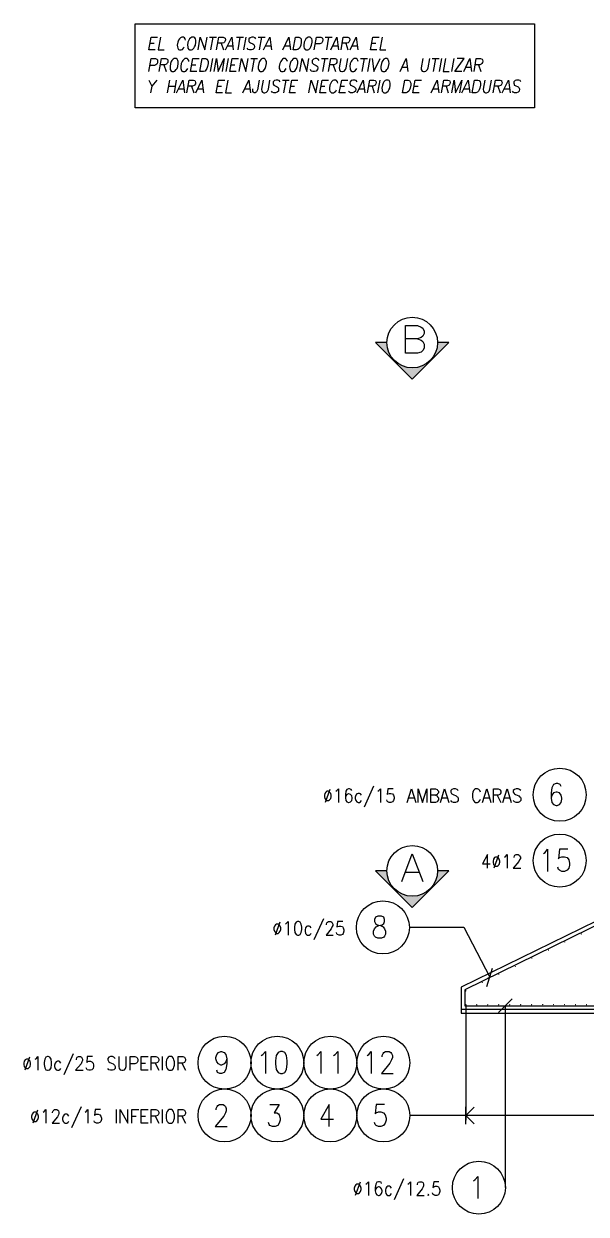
# Model space of a CAD drawing. Extents: x 157 to 1652, y -82 to 500.
# Drawn here: x 157.4 to 233.8, y 81.9 to 243.6 of the extents above; entities that cross this region are included whole.
import ezdxf

# ---------------------------------------------------------------- set-up
doc = ezdxf.new("R2010")
doc.units = 0
doc.header["$MEASUREMENT"] = 0
for name, color, linetype in [('PDF_00-COTAS-PARCIALES', 4, 'Continuous'), ('PDF_auxiliar', 1, 'Continuous'), ('PDF_BARRAS', 4, 'Continuous'), ('PDF_BARRAS-EN-VISTA-25', 4, 'Continuous'), ('PDF_CONTORNO-ENCOFRADO-25', 2, 'Continuous'), ('PDF_LINEAS-POS-ARMADURA', 4, 'Continuous')]:
    doc.layers.add(name, color=color, linetype=linetype)

msp = doc.modelspace()

# ---------------------------------------------------------------- hatches: boundary and pattern name
at = {"layer": 'PDF_00-COTAS-PARCIALES', "transparency": 33554559}
for points in [[(215.155, 200.322), (213.6, 200.322), (213.536, 199.687), (213.378, 199.084), (213.092, 198.512), (212.711, 198.004), (212.235, 197.56), (211.695, 197.242), (211.124, 197.02), (210.489, 196.893), (209.854, 196.893), (209.219, 197.02), (208.647, 197.242), (208.108, 197.56), (207.632, 198.004), (207.251, 198.512), (206.965, 199.084), (206.806, 199.687), (206.743, 200.322), (205.187, 200.322), (207.505, 198.004), (207.917, 197.56), (208.267, 197.242), (210.171, 195.338), (211.759, 196.893), (211.854, 197.02), (212.076, 197.242), (212.425, 197.56), (212.838, 198.004)], [(215.155, 128.544), (213.6, 128.544), (213.536, 127.941), (213.378, 127.306), (213.092, 126.734), (212.711, 126.258), (212.235, 125.814), (211.695, 125.496), (211.124, 125.242), (210.489, 125.147), (209.854, 125.147), (209.219, 125.242), (208.647, 125.496), (208.108, 125.814), (207.632, 126.258), (207.251, 126.734), (206.965, 127.306), (206.806, 127.941), (206.743, 128.544), (205.187, 128.544), (205.822, 127.941), (206.425, 127.306), (206.997, 126.734), (207.505, 126.258), (207.917, 125.814), (208.267, 125.496), (208.489, 125.242), (208.616, 125.147), (210.171, 123.56), (211.854, 125.242), (212.076, 125.496), (212.425, 125.814), (212.838, 126.258), (213.346, 126.734), (213.917, 127.306), (214.521, 127.941)]]:
    msp.add_hatch(color=256, dxfattribs=at).paths.add_polyline_path(points)
at = {"layer": 'PDF_BARRAS', "transparency": 33554559}
for points in [[(233.251, 119.941), (233.219, 120.004), (233.187, 120.036), (233.124, 120.004), (233.092, 119.972), (233.092, 119.909), (233.155, 119.877), (233.219, 119.877)], [(230.997, 118.83), (230.997, 118.893), (230.933, 118.925), (230.87, 118.925), (230.838, 118.861), (230.87, 118.798), (230.902, 118.766), (230.965, 118.798)], [(226.425, 116.576), (226.489, 116.576), (226.521, 116.639), (226.425, 116.639)], [(228.775, 117.75), (228.743, 117.814), (228.679, 117.845), (228.616, 117.814), (228.616, 117.718), (228.679, 117.687), (228.743, 117.687)], [(224.267, 115.56), (224.267, 115.591), (224.203, 115.623), (224.14, 115.623), (224.108, 115.56), (224.14, 115.496), (224.171, 115.464), (224.235, 115.496)], [(219.79, 113.337), (219.759, 113.401), (219.727, 113.433), (219.663, 113.433), (219.632, 113.369), (219.632, 113.306), (219.695, 113.274), (219.759, 113.306)], [(222.013, 114.449), (222.013, 114.512), (221.949, 114.544), (221.886, 114.512), (221.854, 114.48), (221.886, 114.417), (221.949, 114.385), (221.981, 114.385)], [(217.536, 112.258), (217.505, 112.322), (217.473, 112.322), (217.473, 112.258)], [(217.536, 110.353), (217.505, 110.417), (217.473, 110.417), (217.473, 110.353)], [(219.028, 110.353), (218.997, 110.417), (218.965, 110.417), (218.965, 110.353)], [(220.521, 110.353), (220.489, 110.417), (220.394, 110.417), (220.362, 110.353), (220.362, 110.29), (220.425, 110.258), (220.489, 110.29)], [(222.013, 110.353), (221.981, 110.417), (221.886, 110.417), (221.854, 110.353), (221.854, 110.29), (221.917, 110.258), (221.981, 110.29)], [(223.505, 110.353), (223.473, 110.417), (223.378, 110.417), (223.346, 110.353), (223.346, 110.29), (223.409, 110.258), (223.473, 110.29)], [(224.997, 110.353), (224.965, 110.417), (224.87, 110.417), (224.838, 110.353), (224.838, 110.29), (224.901, 110.258), (224.965, 110.29)], [(226.489, 110.353), (226.457, 110.417), (226.362, 110.417), (226.33, 110.353), (226.33, 110.29), (226.394, 110.258), (226.457, 110.29)], [(227.854, 110.417), (227.822, 110.353), (227.822, 110.29), (227.886, 110.258), (227.949, 110.29), (227.981, 110.353), (227.886, 110.353)], [(229.473, 110.353), (229.441, 110.417), (229.346, 110.417), (229.314, 110.353), (229.314, 110.29), (229.378, 110.258), (229.441, 110.29)], [(230.965, 110.353), (230.933, 110.417), (230.838, 110.417), (230.806, 110.353), (230.806, 110.29), (230.87, 110.258), (230.933, 110.29)], [(232.457, 110.353), (232.425, 110.417), (232.33, 110.417), (232.298, 110.353), (232.298, 110.29), (232.362, 110.258), (232.425, 110.29)], [(233.949, 110.353), (233.917, 110.417), (233.822, 110.417), (233.79, 110.353), (233.79, 110.29), (233.854, 110.258), (233.917, 110.29)]]:
    msp.add_hatch(color=256, dxfattribs=at).paths.add_polyline_path(points)

# ---------------------------------------------------------------- linework, layer by layer
at = {"layer": 'PDF_00-COTAS-PARCIALES', "color": 6, "lineweight": 25}
for points in [[(210.901, 200.83), (211.409, 200.639), (211.6, 200.449), (211.79, 200.1), (211.79, 199.56), (211.6, 199.211), (211.409, 199.02), (210.901, 198.862), (209.282, 198.862), (209.282, 202.608), (210.901, 202.608), (211.409, 202.417), (211.6, 202.258), (211.79, 201.877), (211.79, 201.528), (211.6, 201.179), (211.409, 200.989), (210.901, 200.83), (209.282, 200.83)], [(208.743, 127.084), (210.171, 130.861), (211.6, 127.084)], [(209.282, 128.353), (211.06, 128.353)]]:
    msp.add_lwpolyline(points, dxfattribs=at)
at = {"layer": 'PDF_00-COTAS-PARCIALES', "lineweight": 25}
for points in [[(206.743, 200.322), (205.187, 200.322), (210.171, 195.338), (215.155, 200.322), (213.6, 200.322)], [(206.743, 128.544), (205.187, 128.544), (210.171, 123.56), (215.155, 128.544), (213.6, 128.544)]]:
    msp.add_lwpolyline(points, dxfattribs=at)
for centre in [(210.187, 200.306), (210.187, 128.528)]:
    msp.add_circle(centre, 3.444, dxfattribs=at)
at = {"layer": 'PDF_auxiliar', "lineweight": 25}
msp.add_lwpolyline([(216.806, 109.718), (216.806, 109.21), (271.791, 109.21), (271.791, 109.718), (294.584, 109.718), (294.584, 109.21), (349.569, 109.21), (349.569, 109.718)], dxfattribs=at)
at = {"layer": 'PDF_BARRAS', "lineweight": 0}
for points, const_width in [([(226.378, 116.687), (226.394, 116.655), (226.394, 116.591)], 0.0635), ([(226.473, 116.639), (226.457, 116.687), (226.425, 116.718)], 0.0673)]:
    msp.add_lwpolyline(points, dxfattribs=dict(at, const_width=const_width))
for points in [[(217.473, 112.29, 0.0635, 0.0635, 0), (217.425, 112.29, 0.0568, 0.0568, 0), (217.394, 112.226, 0, 0, 0)], [(217.473, 110.385, 0.0635, 0.0635, 0), (217.425, 110.385, 0.0568, 0.0568, 0), (217.394, 110.322, 0, 0, 0)], [(218.965, 110.385, 0.0635, 0.0635, 0), (218.917, 110.385, 0.0568, 0.0568, 0), (218.886, 110.322, 0, 0, 0)]]:
    msp.add_lwpolyline(points, format="xyseb", dxfattribs=at)
for points in [[(217.425, 112.179), (217.473, 112.226), (217.521, 112.226)], [(217.425, 110.274), (217.473, 110.322), (217.521, 110.322)], [(218.917, 110.274), (218.965, 110.322), (219.013, 110.322)], [(227.965, 110.385), (227.917, 110.385), (227.87, 110.385)]]:
    msp.add_lwpolyline(points, dxfattribs=at)
at = {"layer": 'PDF_BARRAS-EN-VISTA-25', "lineweight": 25}
for points in [[(198.584, 139.338), (198.425, 139.242), (198.298, 139.052), (198.235, 138.798), (198.235, 138.607), (198.298, 138.353), (198.425, 138.163), (198.584, 138.099), (198.806, 138.099), (198.933, 138.163), (199.092, 138.353), (199.155, 138.607), (199.155, 138.798), (199.092, 139.052), (198.933, 139.242), (198.806, 139.338)], [(221.505, 130.385), (221.346, 130.322), (221.219, 130.131), (221.155, 129.845), (221.155, 129.687), (221.219, 129.401), (221.346, 129.242), (221.505, 129.147), (221.727, 129.147), (221.854, 129.242), (222.013, 129.401), (222.076, 129.687), (222.076, 129.845), (222.013, 130.131), (221.854, 130.322), (221.727, 130.385)], [(194.584, 121.655), (194.393, 121.56), (194.235, 121.306), (194.171, 120.861), (194.171, 120.576), (194.235, 120.131), (194.393, 119.877), (194.584, 119.782), (194.743, 119.782), (194.965, 119.877), (195.092, 120.131), (195.155, 120.576), (195.155, 120.861), (195.092, 121.306), (194.965, 121.56), (194.743, 121.655)], [(191.727, 121.306), (191.6, 121.211), (191.441, 121.02), (191.378, 120.766), (191.378, 120.576), (191.441, 120.322), (191.6, 120.131), (191.727, 120.036), (191.949, 120.036), (192.108, 120.131), (192.235, 120.322), (192.298, 120.576), (192.298, 120.766), (192.235, 121.02), (192.108, 121.211), (191.949, 121.306)], [(157.727, 102.925), (157.568, 102.829), (157.441, 102.671), (157.377, 102.385), (157.377, 102.226), (157.441, 101.941), (157.568, 101.782), (157.727, 101.687), (157.949, 101.687), (158.076, 101.782), (158.235, 101.941), (158.298, 102.226), (158.298, 102.385), (158.235, 102.671), (158.076, 102.829), (157.949, 102.925)], [(160.584, 103.306), (160.362, 103.21), (160.235, 102.925), (160.139, 102.48), (160.139, 102.226), (160.235, 101.782), (160.362, 101.496), (160.584, 101.433), (160.711, 101.433), (160.933, 101.496), (161.092, 101.782), (161.155, 102.226), (161.155, 102.48), (161.092, 102.925), (160.933, 103.21), (160.711, 103.306)], [(177.155, 103.306), (176.997, 103.21), (176.87, 103.02), (176.774, 102.829), (176.711, 102.576), (176.711, 102.131), (176.774, 101.877), (176.87, 101.687), (176.997, 101.496), (177.155, 101.433), (177.441, 101.433), (177.568, 101.496), (177.727, 101.687), (177.79, 101.877), (177.854, 102.131), (177.854, 102.576), (177.79, 102.829), (177.727, 103.02), (177.568, 103.21), (177.441, 103.306)], [(158.806, 95.75), (158.647, 95.655), (158.52, 95.464), (158.425, 95.21), (158.425, 95.02), (158.52, 94.766), (158.647, 94.576), (158.806, 94.48), (158.997, 94.48), (159.155, 94.576), (159.282, 94.766), (159.377, 95.02), (159.377, 95.21), (159.282, 95.464), (159.155, 95.655), (158.997, 95.75)], [(177.155, 96.099), (176.997, 96.004), (176.87, 95.814), (176.774, 95.655), (176.711, 95.369), (176.711, 94.925), (176.774, 94.671), (176.87, 94.48), (176.997, 94.322), (177.155, 94.226), (177.441, 94.226), (177.568, 94.322), (177.727, 94.48), (177.79, 94.671), (177.854, 94.925), (177.854, 95.369), (177.79, 95.655), (177.727, 95.814), (177.568, 96.004), (177.441, 96.099)], [(202.647, 85.941), (202.52, 85.845), (202.362, 85.687), (202.298, 85.401), (202.298, 85.242), (202.362, 84.956), (202.52, 84.798), (202.647, 84.702), (202.87, 84.702), (202.997, 84.798), (203.155, 84.956), (203.219, 85.242), (203.219, 85.401), (203.155, 85.687), (202.997, 85.845), (202.87, 85.941)], [(212.362, 84.607), (212.298, 84.512), (212.362, 84.417), (212.425, 84.512)]]:
    msp.add_lwpolyline(points, close=True, dxfattribs=at)
for points in [[(198.997, 139.592), (198.362, 137.814)], [(199.79, 139.338), (199.949, 139.433), (200.14, 139.687), (200.14, 137.814)], [(201.949, 139.433), (201.854, 139.592), (201.663, 139.687), (201.505, 139.687), (201.282, 139.592), (201.155, 139.338), (201.092, 138.893), (201.092, 138.449), (201.155, 138.099), (201.282, 137.909), (201.505, 137.814), (201.568, 137.814), (201.79, 137.909), (201.949, 138.099), (202.013, 138.353), (202.013, 138.449), (201.949, 138.703), (201.79, 138.893), (201.568, 138.988), (201.505, 138.988), (201.282, 138.893), (201.155, 138.703), (201.092, 138.449)], [(204.933, 140.036), (203.663, 137.179)], [(205.505, 139.338), (205.632, 139.433), (205.854, 139.687), (205.854, 137.814)], [(207.568, 139.687), (206.87, 139.687), (206.774, 138.893), (206.87, 138.988), (207.06, 139.052), (207.282, 139.052), (207.505, 138.988), (207.632, 138.798), (207.727, 138.544), (207.727, 138.353), (207.632, 138.099), (207.505, 137.909), (207.282, 137.814), (207.06, 137.814), (206.87, 137.909), (206.774, 138.004), (206.711, 138.163)], [(209.505, 137.814), (210.076, 139.687), (210.647, 137.814)], [(210.997, 137.814), (210.997, 139.687), (211.568, 137.814), (212.14, 139.687), (212.14, 137.814)], [(213.346, 138.798), (213.568, 138.703), (213.632, 138.607), (213.727, 138.449), (213.727, 138.163), (213.632, 138.004), (213.568, 137.909), (213.346, 137.814), (212.711, 137.814), (212.711, 139.687), (213.346, 139.687), (213.568, 139.592), (213.632, 139.496), (213.727, 139.338), (213.727, 139.147), (213.632, 138.988), (213.568, 138.893), (213.346, 138.798), (212.711, 138.798)], [(214.013, 137.814), (214.584, 139.687), (215.155, 137.814)], [(216.425, 139.433), (216.298, 139.592), (216.076, 139.687), (215.79, 139.687), (215.568, 139.592), (215.441, 139.433), (215.441, 139.242), (215.505, 139.052), (215.568, 138.988), (215.727, 138.893), (216.14, 138.703), (216.298, 138.607), (216.362, 138.544), (216.425, 138.353), (216.425, 138.099), (216.298, 137.909), (216.076, 137.814), (215.79, 137.814), (215.568, 137.909), (215.441, 138.099)], [(219.441, 139.242), (219.346, 139.433), (219.219, 139.592), (219.06, 139.687), (218.774, 139.687), (218.648, 139.592), (218.489, 139.433), (218.425, 139.242), (218.362, 138.988), (218.362, 138.544), (218.425, 138.258), (218.489, 138.099), (218.648, 137.909), (218.774, 137.814), (219.06, 137.814), (219.219, 137.909), (219.346, 138.099), (219.441, 138.258)], [(219.727, 137.814), (220.298, 139.687), (220.87, 137.814)], [(221.219, 137.814), (221.219, 139.687), (221.854, 139.687), (222.076, 139.592), (222.14, 139.496), (222.203, 139.338), (222.203, 139.147), (222.14, 138.988), (222.076, 138.893), (221.854, 138.798), (221.219, 138.798)], [(222.489, 137.814), (223.06, 139.687), (223.632, 137.814)], [(224.933, 139.433), (224.775, 139.592), (224.584, 139.687), (224.298, 139.687), (224.076, 139.592), (223.917, 139.433), (223.917, 139.242), (224.013, 139.052), (224.076, 138.988), (224.203, 138.893), (224.648, 138.703), (224.775, 138.607), (224.87, 138.544), (224.933, 138.353), (224.933, 138.099), (224.775, 137.909), (224.584, 137.814), (224.298, 137.814), (224.076, 137.909), (223.917, 138.099)], [(203.282, 138.798), (203.155, 138.988), (202.997, 139.052), (202.806, 139.052), (202.647, 138.988), (202.52, 138.798), (202.425, 138.544), (202.425, 138.353), (202.52, 138.099), (202.647, 137.909), (202.806, 137.814), (202.997, 137.814), (203.155, 137.909), (203.282, 138.099)], [(209.727, 138.449), (210.425, 138.449)], [(214.203, 138.449), (214.933, 138.449)], [(219.917, 138.449), (220.648, 138.449)], [(221.727, 138.798), (222.203, 137.814)], [(222.711, 138.449), (223.441, 138.449)], [(220.425, 128.893), (220.425, 130.766), (219.727, 129.496), (220.774, 129.496)], [(221.917, 130.671), (221.282, 128.893)], [(222.711, 130.385), (222.87, 130.48), (223.06, 130.766), (223.06, 128.893)], [(224.013, 130.322), (224.013, 130.385), (224.076, 130.576), (224.14, 130.671), (224.298, 130.766), (224.584, 130.766), (224.711, 130.671), (224.775, 130.576), (224.87, 130.385), (224.87, 130.226), (224.775, 130.036), (224.648, 129.782), (223.917, 128.893), (224.933, 128.893)], [(192.171, 121.56), (191.536, 119.782)], [(192.965, 121.306), (193.092, 121.401), (193.314, 121.655), (193.314, 119.782)], [(198.108, 122.004), (196.806, 119.147)], [(198.52, 121.211), (198.52, 121.306), (198.584, 121.464), (198.679, 121.56), (198.806, 121.655), (199.092, 121.655), (199.251, 121.56), (199.314, 121.464), (199.378, 121.306), (199.378, 121.115), (199.314, 120.957), (199.155, 120.671), (198.457, 119.782), (199.441, 119.782)], [(200.743, 121.655), (200.013, 121.655), (199.949, 120.861), (200.013, 120.957), (200.235, 121.02), (200.457, 121.02), (200.679, 120.957), (200.806, 120.766), (200.87, 120.512), (200.87, 120.322), (200.806, 120.036), (200.679, 119.877), (200.457, 119.782), (200.235, 119.782), (200.013, 119.877), (199.949, 119.972), (199.886, 120.131)], [(196.457, 120.766), (196.298, 120.957), (196.171, 121.02), (195.949, 121.02), (195.822, 120.957), (195.663, 120.766), (195.6, 120.512), (195.6, 120.322), (195.663, 120.036), (195.822, 119.877), (195.949, 119.782), (196.171, 119.782), (196.298, 119.877), (196.457, 120.036)], [(164.076, 103.655), (162.806, 100.798)], [(158.139, 103.21), (157.504, 101.433)], [(158.933, 102.925), (159.092, 103.02), (159.282, 103.306), (159.282, 101.433)], [(162.425, 102.385), (162.298, 102.576), (162.139, 102.671), (161.949, 102.671), (161.79, 102.576), (161.663, 102.385), (161.568, 102.131), (161.568, 101.941), (161.663, 101.687), (161.79, 101.496), (161.949, 101.433), (162.139, 101.433), (162.298, 101.496), (162.425, 101.687)], [(164.52, 102.829), (164.52, 102.925), (164.584, 103.115), (164.647, 103.21), (164.806, 103.306), (165.092, 103.306), (165.219, 103.21), (165.282, 103.115), (165.377, 102.925), (165.377, 102.766), (165.282, 102.576), (165.155, 102.322), (164.425, 101.433), (165.441, 101.433)], [(166.711, 103.306), (166.012, 103.306), (165.949, 102.48), (166.012, 102.576), (166.235, 102.671), (166.425, 102.671), (166.647, 102.576), (166.806, 102.385), (166.87, 102.131), (166.87, 101.941), (166.806, 101.687), (166.647, 101.496), (166.425, 101.433), (166.235, 101.433), (166.012, 101.496), (165.949, 101.591), (165.854, 101.782)], [(169.79, 103.02), (169.631, 103.21), (169.441, 103.306), (169.155, 103.306), (168.933, 103.21), (168.806, 103.02), (168.806, 102.829), (168.87, 102.671), (168.933, 102.576), (169.092, 102.48), (169.504, 102.322), (169.631, 102.226), (169.727, 102.131), (169.79, 101.941), (169.79, 101.687), (169.631, 101.496), (169.441, 101.433), (169.155, 101.433), (168.933, 101.496), (168.806, 101.687)], [(170.298, 103.306), (170.298, 101.941), (170.362, 101.687), (170.489, 101.496), (170.711, 101.433), (170.87, 101.433), (171.06, 101.496), (171.219, 101.687), (171.282, 101.941), (171.282, 103.306)], [(171.854, 101.433), (171.854, 103.306), (172.489, 103.306), (172.711, 103.21), (172.774, 103.115), (172.87, 102.925), (172.87, 102.671), (172.774, 102.48), (172.711, 102.385), (172.489, 102.322), (171.854, 102.322)], [(174.298, 101.433), (173.346, 101.433), (173.346, 103.306), (174.298, 103.306)], [(173.346, 102.385), (173.917, 102.385)], [(174.711, 101.433), (174.711, 103.306), (175.346, 103.306), (175.568, 103.21), (175.631, 103.115), (175.727, 102.925), (175.727, 102.766), (175.631, 102.576), (175.568, 102.48), (175.346, 102.385), (174.711, 102.385)], [(175.219, 102.385), (175.727, 101.433)], [(176.203, 103.306), (176.203, 101.433)], [(178.362, 101.433), (178.362, 103.306), (178.997, 103.306), (179.219, 103.21), (179.282, 103.115), (179.346, 102.925), (179.346, 102.766), (179.282, 102.576), (179.219, 102.48), (178.997, 102.385), (178.362, 102.385)], [(178.87, 102.385), (179.346, 101.433)], [(159.219, 96.004), (158.584, 94.226)], [(160.012, 95.75), (160.139, 95.814), (160.362, 96.099), (160.362, 94.226)], [(161.282, 95.655), (161.282, 95.75), (161.377, 95.909), (161.441, 96.004), (161.568, 96.099), (161.854, 96.099), (162.012, 96.004), (162.076, 95.909), (162.139, 95.75), (162.139, 95.56), (162.076, 95.369), (161.949, 95.115), (161.219, 94.226), (162.235, 94.226)], [(163.504, 95.21), (163.377, 95.369), (163.219, 95.464), (162.997, 95.464), (162.87, 95.369), (162.711, 95.21), (162.647, 94.925), (162.647, 94.766), (162.711, 94.48), (162.87, 94.322), (162.997, 94.226), (163.219, 94.226), (163.377, 94.322), (163.504, 94.48)], [(165.155, 96.449), (163.854, 93.591)], [(165.727, 95.75), (165.854, 95.814), (166.076, 96.099), (166.076, 94.226)], [(167.79, 96.099), (167.092, 96.099), (166.997, 95.306), (167.092, 95.369), (167.282, 95.464), (167.504, 95.464), (167.727, 95.369), (167.854, 95.21), (167.949, 94.925), (167.949, 94.766), (167.854, 94.48), (167.727, 94.322), (167.504, 94.226), (167.282, 94.226), (167.092, 94.322), (166.997, 94.385), (166.933, 94.576)], [(169.917, 96.099), (169.917, 94.226)], [(170.489, 94.226), (170.489, 96.099), (171.505, 94.226), (171.505, 96.099)], [(172.076, 94.226), (172.076, 96.099), (172.997, 96.099)], [(174.298, 94.226), (173.346, 94.226), (173.346, 96.099), (174.298, 96.099)], [(174.711, 94.226), (174.711, 96.099), (175.346, 96.099), (175.568, 96.004), (175.631, 95.909), (175.727, 95.75), (175.727, 95.56), (175.631, 95.369), (175.568, 95.306), (175.346, 95.21), (174.711, 95.21)], [(176.203, 96.099), (176.203, 94.226)], [(178.362, 94.226), (178.362, 96.099), (178.997, 96.099), (179.219, 96.004), (179.282, 95.909), (179.346, 95.75), (179.346, 95.56), (179.282, 95.369), (179.219, 95.306), (178.997, 95.21), (178.362, 95.21)], [(172.076, 95.21), (172.647, 95.21)], [(173.346, 95.21), (173.917, 95.21)], [(175.219, 95.21), (175.727, 94.226)], [(178.87, 95.21), (179.346, 94.226)], [(203.092, 86.226), (202.425, 84.417)], [(203.854, 85.941), (204.013, 86.036), (204.235, 86.29), (204.235, 84.417)], [(206.013, 86.036), (205.949, 86.226), (205.727, 86.29), (205.568, 86.29), (205.378, 86.226), (205.219, 85.941), (205.155, 85.496), (205.155, 85.052), (205.219, 84.702), (205.378, 84.512), (205.568, 84.417), (205.663, 84.417), (205.854, 84.512), (206.013, 84.702), (206.076, 84.956), (206.076, 85.052), (206.013, 85.306), (205.854, 85.496), (205.663, 85.591), (205.568, 85.591), (205.378, 85.496), (205.219, 85.306), (205.155, 85.052)], [(208.997, 86.671), (207.727, 83.814)], [(209.568, 85.941), (209.727, 86.036), (209.949, 86.29), (209.949, 84.417)], [(210.87, 85.845), (210.87, 85.941), (210.933, 86.131), (210.997, 86.226), (211.155, 86.29), (211.441, 86.29), (211.568, 86.226), (211.663, 86.131), (211.727, 85.941), (211.727, 85.75), (211.663, 85.591), (211.505, 85.306), (210.806, 84.417), (211.79, 84.417)], [(213.79, 86.29), (213.092, 86.29), (212.997, 85.496), (213.092, 85.591), (213.282, 85.687), (213.505, 85.687), (213.727, 85.591), (213.854, 85.401), (213.949, 85.147), (213.949, 84.956), (213.854, 84.702), (213.727, 84.512), (213.505, 84.417), (213.282, 84.417), (213.092, 84.512), (212.997, 84.607), (212.933, 84.798)], [(207.378, 85.401), (207.219, 85.591), (207.092, 85.687), (206.87, 85.687), (206.711, 85.591), (206.584, 85.401), (206.52, 85.147), (206.52, 84.956), (206.584, 84.702), (206.711, 84.512), (206.87, 84.417), (207.092, 84.417), (207.219, 84.512), (207.378, 84.702)]]:
    msp.add_lwpolyline(points, dxfattribs=at)
at = {"layer": 'PDF_BARRAS-EN-VISTA-25', "color": 5, "lineweight": 25}
for points in [[(230.425, 139.972), (230.298, 140.258), (229.949, 140.385), (229.727, 140.385), (229.378, 140.258), (229.155, 139.814), (229.06, 139.115), (229.06, 138.385), (229.155, 137.814), (229.378, 137.528), (229.727, 137.401), (229.854, 137.401), (230.203, 137.528), (230.425, 137.814), (230.521, 138.258), (230.521, 138.385), (230.425, 138.83), (230.203, 139.115), (229.854, 139.242), (229.727, 139.242), (229.378, 139.115), (229.155, 138.83), (229.06, 138.385)], [(228.013, 130.893), (228.235, 131.02), (228.584, 131.465), (228.584, 128.449)], [(231.346, 131.465), (230.203, 131.465), (230.076, 130.163), (230.203, 130.322), (230.521, 130.449), (230.87, 130.449), (231.219, 130.322), (231.441, 130.036), (231.568, 129.591), (231.568, 129.306), (231.441, 128.893), (231.219, 128.607), (230.87, 128.449), (230.521, 128.449), (230.203, 128.607), (230.076, 128.734), (229.949, 129.02)], [(220.298, 112.798), (221.092, 115.306)], [(221.886, 109.274), (223.759, 111.147)], [(184.965, 102.988), (184.838, 102.576), (184.616, 102.29), (184.266, 102.131), (184.171, 102.131), (183.822, 102.29), (183.6, 102.576), (183.473, 102.988), (183.473, 103.147), (183.6, 103.56), (183.822, 103.845), (184.171, 103.972), (184.266, 103.972), (184.616, 103.845), (184.838, 103.56), (184.965, 102.988), (184.965, 102.29), (184.838, 101.56), (184.616, 101.147), (184.266, 100.988), (184.044, 100.988), (183.695, 101.147), (183.6, 101.433)], [(189.663, 103.433), (189.886, 103.56), (190.235, 103.972), (190.235, 100.988)], [(197.187, 103.433), (197.409, 103.56), (197.759, 103.972), (197.759, 100.988)], [(199.473, 103.433), (199.695, 103.56), (200.044, 103.972), (200.044, 100.988)], [(204.044, 103.433), (204.267, 103.56), (204.616, 103.972), (204.616, 100.988)], [(206.108, 103.274), (206.108, 103.433), (206.203, 103.718), (206.33, 103.845), (206.552, 103.972), (207.028, 103.972), (207.251, 103.845), (207.346, 103.718), (207.473, 103.433), (207.473, 103.147), (207.346, 102.861), (207.124, 102.417), (205.981, 100.988), (207.6, 100.988)], [(183.536, 96.068), (183.536, 96.226), (183.663, 96.512), (183.759, 96.639), (183.981, 96.798), (184.457, 96.798), (184.679, 96.639), (184.806, 96.512), (184.901, 96.226), (184.901, 95.941), (184.806, 95.655), (184.552, 95.21), (183.409, 93.782), (185.028, 93.782)], [(190.838, 96.798), (192.108, 96.798), (191.409, 95.655), (191.759, 95.655), (191.981, 95.496), (192.108, 95.369), (192.235, 94.925), (192.235, 94.639), (192.108, 94.226), (191.886, 93.941), (191.536, 93.782), (191.187, 93.782), (190.838, 93.941), (190.743, 94.068), (190.616, 94.353)], [(198.901, 93.782), (198.901, 96.798), (197.759, 94.798), (199.473, 94.798)], [(206.393, 96.798), (205.251, 96.798), (205.124, 95.496), (205.251, 95.655), (205.6, 95.782), (205.917, 95.782), (206.267, 95.655), (206.489, 95.369), (206.616, 94.925), (206.616, 94.639), (206.489, 94.226), (206.267, 93.941), (205.917, 93.782), (205.6, 93.782), (205.251, 93.941), (205.124, 94.068), (205.028, 94.353)], [(218.521, 86.417), (218.743, 86.575), (219.092, 86.988), (219.092, 84.004)]]:
    msp.add_lwpolyline(points, dxfattribs=at)
for points in [[(247.187, 124.195), (241.409, 124.195), (217.314, 112.385), (217.314, 110.195), (271.283, 110.195), (271.283, 112.385)], [(205.505, 122.353), (205.187, 122.226), (205.06, 121.941), (205.06, 121.655), (205.187, 121.369), (205.409, 121.211), (205.854, 121.084), (206.203, 120.925), (206.425, 120.639), (206.552, 120.353), (206.552, 119.941), (206.425, 119.655), (206.33, 119.496), (205.981, 119.369), (205.505, 119.369), (205.187, 119.496), (205.06, 119.655), (204.933, 119.941), (204.933, 120.353), (205.06, 120.639), (205.282, 120.925), (205.632, 121.084), (206.076, 121.211), (206.33, 121.369), (206.425, 121.655), (206.425, 121.941), (206.33, 122.226), (205.981, 122.353)], [(192.266, 103.972), (191.949, 103.845), (191.695, 103.433), (191.6, 102.703), (191.6, 102.29), (191.695, 101.56), (191.949, 101.147), (192.266, 100.988), (192.52, 100.988), (192.838, 101.147), (193.092, 101.56), (193.187, 102.29), (193.187, 102.703), (193.092, 103.433), (192.838, 103.845), (192.52, 103.972)]]:
    msp.add_lwpolyline(points, close=True, dxfattribs=at)
at = {"layer": 'PDF_BARRAS-EN-VISTA-25', "color": 2, "lineweight": 25}
for points in [[(220.044, 113.718), (220.711, 114.068)], [(222.076, 110.195), (222.806, 110.195)]]:
    msp.add_lwpolyline(points, dxfattribs=at)
at = {"layer": 'PDF_BARRAS-EN-VISTA-25', "lineweight": 25}
for centre in [(230.219, 138.877), (230.219, 129.925), (206.187, 120.845), (184.663, 102.464), (191.838, 102.464), (199.044, 102.464), (206.251, 102.464), (184.663, 95.29), (191.838, 95.29), (199.044, 95.29), (206.251, 95.29), (219.235, 85.48)]:
    msp.add_circle(centre, 3.603, dxfattribs=at)
at = {"layer": 'PDF_CONTORNO-ENCOFRADO-25', "lineweight": 25}
msp.add_lwpolyline([(245.409, 126.703), (245.409, 229.655), (243.219, 229.655), (243.219, 126.703), (241.79, 126.703), (241.79, 124.703), (241.314, 124.703), (216.806, 112.703), (216.806, 109.718), (271.791, 109.718), (271.791, 112.703), (247.314, 124.703), (246.806, 124.703), (246.806, 126.703)], close=True, dxfattribs=at)
at = {"layer": 'PDF_LINEAS-POS-ARMADURA', "color": 2, "lineweight": 25}
msp.add_lwpolyline([(172.52, 243.624), (226.806, 243.624), (226.806, 232.227), (172.52, 232.227)], close=True, dxfattribs=at)
at = {"layer": 'PDF_LINEAS-POS-ARMADURA', "color": 3, "lineweight": 25}
for points in [[(175.251, 240.068), (174.393, 240.068), (174.679, 241.814), (175.568, 241.814)], [(175.949, 241.814), (175.663, 240.068), (176.457, 240.068)], [(179.346, 241.401), (179.314, 241.56), (179.219, 241.719), (179.092, 241.814), (178.838, 241.814), (178.679, 241.719), (178.52, 241.56), (178.425, 241.401), (178.298, 241.147), (178.235, 240.735), (178.266, 240.481), (178.298, 240.322), (178.393, 240.131), (178.52, 240.068), (178.774, 240.068), (178.933, 240.131), (179.092, 240.322), (179.187, 240.481)], [(181.06, 240.068), (181.346, 241.814), (181.981, 240.068), (182.298, 241.814)], [(182.616, 241.814), (183.568, 241.814)], [(183.092, 241.814), (182.774, 240.068)], [(183.568, 240.068), (183.885, 241.814), (184.489, 241.814), (184.679, 241.719), (184.743, 241.655), (184.774, 241.465), (184.743, 241.306), (184.647, 241.147), (184.552, 241.052), (184.33, 240.989), (183.759, 240.989)], [(184.774, 240.068), (185.632, 241.814), (185.854, 240.068)], [(186.298, 241.814), (187.219, 241.814)], [(186.743, 241.814), (186.457, 240.068)], [(187.568, 241.814), (187.251, 240.068)], [(188.901, 241.56), (188.806, 241.719), (188.616, 241.814), (188.362, 241.814), (188.139, 241.719), (187.981, 241.56), (187.949, 241.401), (187.981, 241.211), (188.044, 241.147), (188.171, 241.052), (188.52, 240.893), (188.647, 240.798), (188.711, 240.735), (188.743, 240.544), (188.679, 240.322), (188.52, 240.131), (188.33, 240.068), (188.044, 240.068), (187.854, 240.131), (187.759, 240.322)], [(189.219, 241.814), (190.171, 241.814)], [(189.695, 241.814), (189.378, 240.068)], [(189.981, 240.068), (190.838, 241.814), (191.06, 240.068)], [(192.584, 240.068), (193.409, 241.814), (193.632, 240.068)], [(196.838, 240.068), (197.155, 241.814), (197.759, 241.814), (197.949, 241.719), (197.981, 241.655), (198.044, 241.465), (197.981, 241.211), (197.886, 241.052), (197.822, 240.989), (197.6, 240.893), (196.997, 240.893)], [(198.362, 241.814), (199.282, 241.814)], [(198.806, 241.814), (198.52, 240.068)], [(199.124, 240.068), (199.949, 241.814), (200.171, 240.068)], [(200.52, 240.068), (200.806, 241.814), (201.409, 241.814), (201.6, 241.719), (201.663, 241.655), (201.695, 241.465), (201.663, 241.306), (201.568, 241.147), (201.473, 241.052), (201.282, 240.989), (200.679, 240.989)], [(201.727, 240.068), (202.552, 241.814), (202.774, 240.068)], [(205.378, 240.068), (204.52, 240.068), (204.806, 241.814), (205.695, 241.814)], [(206.076, 241.814), (205.79, 240.068), (206.584, 240.068)], [(174.552, 240.989), (175.092, 240.989)], [(184.203, 240.989), (184.52, 240.068)], [(185.092, 240.639), (185.759, 240.639)], [(190.298, 240.639), (190.965, 240.639)], [(192.87, 240.639), (193.536, 240.639)], [(199.409, 240.639), (200.076, 240.639)], [(201.155, 240.989), (201.441, 240.068)], [(202.013, 240.639), (202.679, 240.639)], [(204.679, 240.989), (205.219, 240.989)], [(174.393, 237.147), (174.679, 238.893), (175.282, 238.893), (175.473, 238.798), (175.536, 238.735), (175.568, 238.544), (175.536, 238.322), (175.441, 238.131), (175.346, 238.068), (175.124, 237.973), (174.52, 237.973)], [(175.79, 237.147), (176.108, 238.893), (176.679, 238.893), (176.87, 238.798), (176.933, 238.735), (176.965, 238.544), (176.933, 238.385), (176.838, 238.227), (176.774, 238.131), (176.552, 238.068), (175.949, 238.068)], [(176.425, 238.068), (176.711, 237.147)], [(179.822, 238.481), (179.79, 238.639), (179.663, 238.798), (179.568, 238.893), (179.282, 238.893), (179.155, 238.798), (178.997, 238.639), (178.901, 238.481), (178.774, 238.227), (178.711, 237.814), (178.711, 237.56), (178.774, 237.401), (178.87, 237.211), (178.997, 237.147), (179.251, 237.147), (179.409, 237.211), (179.568, 237.401), (179.663, 237.56)], [(180.901, 237.147), (180.044, 237.147), (180.362, 238.893), (181.219, 238.893)], [(180.203, 238.068), (180.743, 238.068)], [(183.028, 238.893), (182.711, 237.147)], [(183.251, 237.147), (183.568, 238.893), (183.79, 237.147), (184.616, 238.893), (184.33, 237.147)], [(185.155, 238.893), (184.838, 237.147)], [(186.235, 237.147), (185.378, 237.147), (185.695, 238.893), (186.552, 238.893)], [(185.536, 238.068), (186.076, 238.068)], [(186.647, 237.147), (186.965, 238.893), (187.568, 237.147), (187.886, 238.893)], [(188.235, 238.893), (189.155, 238.893)], [(188.679, 238.893), (188.393, 237.147)], [(193.219, 238.481), (193.187, 238.639), (193.06, 238.798), (192.965, 238.893), (192.679, 238.893), (192.552, 238.798), (192.393, 238.639), (192.298, 238.481), (192.171, 238.227), (192.108, 237.814), (192.108, 237.56), (192.171, 237.401), (192.266, 237.211), (192.393, 237.147), (192.647, 237.147), (192.806, 237.211), (192.965, 237.401), (193.06, 237.56)], [(194.901, 237.147), (195.219, 238.893), (195.854, 237.147), (196.139, 238.893)], [(197.505, 238.639), (197.409, 238.798), (197.219, 238.893), (196.965, 238.893), (196.743, 238.798), (196.584, 238.639), (196.552, 238.481), (196.584, 238.322), (196.647, 238.227), (196.743, 238.131), (197.124, 237.973), (197.251, 237.878), (197.282, 237.814), (197.346, 237.655), (197.282, 237.401), (197.124, 237.211), (196.901, 237.147), (196.647, 237.147), (196.457, 237.211), (196.362, 237.401)], [(197.822, 238.893), (198.743, 238.893)], [(198.298, 238.893), (197.981, 237.147)], [(198.774, 237.147), (199.092, 238.893), (199.695, 238.893), (199.886, 238.798), (199.917, 238.735), (199.949, 238.544), (199.917, 238.385), (199.822, 238.227), (199.759, 238.131), (199.536, 238.068), (198.933, 238.068)], [(199.409, 238.068), (199.727, 237.147)], [(200.489, 238.893), (200.266, 237.655), (200.298, 237.401), (200.393, 237.211), (200.584, 237.147), (200.711, 237.147), (200.933, 237.211), (201.092, 237.401), (201.187, 237.655), (201.409, 238.893)], [(202.806, 238.481), (202.774, 238.639), (202.679, 238.798), (202.552, 238.893), (202.298, 238.893), (202.14, 238.798), (201.981, 238.639), (201.886, 238.481), (201.759, 238.227), (201.695, 237.814), (201.727, 237.56), (201.759, 237.401), (201.854, 237.211), (201.981, 237.147), (202.235, 237.147), (202.393, 237.211), (202.552, 237.401), (202.647, 237.56)], [(203.155, 238.893), (204.076, 238.893)], [(203.632, 238.893), (203.314, 237.147)], [(204.425, 238.893), (204.108, 237.147)], [(204.743, 238.893), (204.965, 237.147), (205.822, 238.893)], [(208.52, 237.147), (209.346, 238.893), (209.568, 237.147)], [(211.632, 238.893), (211.409, 237.655), (211.409, 237.401), (211.536, 237.211), (211.695, 237.147), (211.854, 237.147), (212.044, 237.211), (212.235, 237.401), (212.33, 237.655), (212.552, 238.893)], [(212.87, 238.893), (213.822, 238.893)], [(213.346, 238.893), (213.028, 237.147)], [(214.14, 238.893), (213.854, 237.147)], [(214.679, 238.893), (214.362, 237.147), (215.187, 237.147)], [(215.822, 238.893), (215.505, 237.147)], [(216.901, 237.147), (215.981, 237.147), (217.219, 238.893), (216.298, 238.893)], [(217.187, 237.147), (218.013, 238.893), (218.235, 237.147)], [(218.584, 237.147), (218.87, 238.893), (219.473, 238.893), (219.663, 238.798), (219.727, 238.735), (219.759, 238.544), (219.727, 238.385), (219.632, 238.227), (219.536, 238.131), (219.346, 238.068), (218.743, 238.068)], [(219.187, 238.068), (219.505, 237.147)], [(208.806, 237.719), (209.473, 237.719)], [(217.473, 237.719), (218.14, 237.719)], [(174.393, 235.973), (174.774, 235.147), (174.616, 234.227)], [(175.441, 235.973), (174.774, 235.147)], [(177.187, 235.973), (176.87, 234.227)], [(177.028, 235.147), (177.981, 235.147)], [(178.108, 235.973), (177.822, 234.227)], [(178.139, 234.227), (178.997, 235.973), (179.219, 234.227)], [(178.457, 234.798), (179.124, 234.798)], [(179.536, 234.227), (179.854, 235.973), (180.457, 235.973), (180.647, 235.909), (180.679, 235.814), (180.711, 235.655), (180.711, 235.465), (180.584, 235.306), (180.52, 235.243), (180.298, 235.147), (179.695, 235.147)], [(180.171, 235.147), (180.489, 234.227)], [(180.743, 234.227), (181.568, 235.973), (181.822, 234.227)], [(181.06, 234.798), (181.727, 234.798)], [(184.393, 234.227), (183.536, 234.227), (183.854, 235.973), (184.711, 235.973)], [(183.695, 235.147), (184.235, 235.147)], [(185.124, 235.973), (184.806, 234.227), (185.6, 234.227)], [(187.155, 234.227), (187.981, 235.973), (188.203, 234.227)], [(187.441, 234.798), (188.108, 234.798)], [(189.378, 235.973), (189.155, 234.639), (189.028, 234.385), (188.965, 234.322), (188.806, 234.227), (188.679, 234.227), (188.552, 234.322), (188.489, 234.385), (188.489, 234.639), (188.52, 234.798)], [(189.917, 235.973), (189.695, 234.735), (189.727, 234.481), (189.822, 234.322), (190.012, 234.227), (190.139, 234.227), (190.362, 234.322), (190.52, 234.481), (190.616, 234.735), (190.838, 235.973)], [(192.203, 235.719), (192.108, 235.909), (191.917, 235.973), (191.663, 235.973), (191.441, 235.909), (191.282, 235.719), (191.251, 235.56), (191.282, 235.401), (191.346, 235.306), (191.441, 235.243), (191.822, 235.052), (191.949, 234.989), (191.981, 234.893), (192.012, 234.735), (191.981, 234.481), (191.822, 234.322), (191.6, 234.227), (191.346, 234.227), (191.155, 234.322), (191.06, 234.481)], [(192.52, 235.973), (193.441, 235.973)], [(192.997, 235.973), (192.679, 234.227)], [(194.33, 234.227), (193.473, 234.227), (193.79, 235.973), (194.647, 235.973)], [(193.632, 235.147), (194.171, 235.147)], [(196.139, 234.227), (196.457, 235.973), (197.06, 234.227), (197.378, 235.973)], [(198.457, 234.227), (197.6, 234.227), (197.917, 235.973), (198.774, 235.973)], [(197.759, 235.147), (198.298, 235.147)], [(200.044, 235.56), (200.013, 235.719), (199.886, 235.909), (199.79, 235.973), (199.505, 235.973), (199.378, 235.909), (199.187, 235.719), (199.092, 235.56), (198.997, 235.306), (198.933, 234.893), (198.933, 234.639), (198.997, 234.481), (199.092, 234.322), (199.219, 234.227), (199.473, 234.227), (199.632, 234.322), (199.79, 234.481), (199.886, 234.639)], [(201.124, 234.227), (200.266, 234.227), (200.584, 235.973), (201.441, 235.973)], [(200.425, 235.147), (200.965, 235.147)], [(202.679, 235.719), (202.552, 235.909), (202.393, 235.973), (202.108, 235.973), (201.886, 235.909), (201.727, 235.719), (201.695, 235.56), (201.727, 235.401), (201.79, 235.306), (201.917, 235.243), (202.298, 235.052), (202.393, 234.989), (202.457, 234.893), (202.489, 234.735), (202.457, 234.481), (202.298, 234.322), (202.076, 234.227), (201.79, 234.227), (201.632, 234.322), (201.505, 234.481)], [(202.679, 234.227), (203.505, 235.973), (203.727, 234.227)], [(202.965, 234.798), (203.632, 234.798)], [(204.076, 234.227), (204.393, 235.973), (204.965, 235.973), (205.155, 235.909), (205.219, 235.814), (205.251, 235.655), (205.219, 235.465), (205.124, 235.306), (205.06, 235.243), (204.838, 235.147), (204.235, 235.147)], [(204.711, 235.147), (204.997, 234.227)], [(205.79, 235.973), (205.473, 234.227)], [(211.124, 234.227), (210.267, 234.227), (210.584, 235.973), (211.441, 235.973)], [(210.425, 235.147), (210.965, 235.147)], [(212.743, 234.227), (213.568, 235.973), (213.79, 234.227)], [(213.028, 234.798), (213.695, 234.798)], [(214.14, 234.227), (214.457, 235.973), (215.028, 235.973), (215.219, 235.909), (215.282, 235.814), (215.314, 235.655), (215.282, 235.465), (215.187, 235.306), (215.124, 235.243), (214.901, 235.147), (214.298, 235.147)], [(214.774, 235.147), (215.06, 234.227)], [(215.536, 234.227), (215.854, 235.973), (216.076, 234.227), (216.901, 235.973), (216.584, 234.227)], [(216.933, 234.227), (217.79, 235.973), (218.013, 234.227)], [(217.251, 234.798), (217.917, 234.798)], [(220.044, 235.973), (219.822, 234.735), (219.854, 234.481), (219.949, 234.322), (220.14, 234.227), (220.267, 234.227), (220.489, 234.322), (220.648, 234.481), (220.743, 234.735), (220.965, 235.973)], [(221.187, 234.227), (221.505, 235.973), (222.108, 235.973), (222.298, 235.909), (222.33, 235.814), (222.394, 235.655), (222.362, 235.465), (222.267, 235.306), (222.171, 235.243), (221.949, 235.147), (221.346, 235.147)], [(221.822, 235.147), (222.14, 234.227)], [(222.394, 234.227), (223.251, 235.973), (223.473, 234.227)], [(222.711, 234.798), (223.378, 234.798)], [(224.933, 235.719), (224.838, 235.909), (224.648, 235.973), (224.362, 235.973), (224.171, 235.909), (223.981, 235.719), (223.981, 235.56), (224.013, 235.401), (224.044, 235.306), (224.171, 235.243), (224.552, 235.052), (224.679, 234.989), (224.711, 234.893), (224.743, 234.735), (224.711, 234.481), (224.552, 234.322), (224.33, 234.227), (224.076, 234.227), (223.886, 234.322), (223.79, 234.481)]]:
    msp.add_lwpolyline(points, dxfattribs=at)
for points in [[(180.235, 241.814), (180.076, 241.719), (179.917, 241.56), (179.822, 241.401), (179.695, 241.147), (179.632, 240.735), (179.663, 240.481), (179.695, 240.322), (179.79, 240.131), (179.917, 240.068), (180.171, 240.068), (180.33, 240.131), (180.489, 240.322), (180.584, 240.481), (180.711, 240.735), (180.774, 241.147), (180.743, 241.401), (180.711, 241.56), (180.616, 241.719), (180.489, 241.814)], [(193.981, 240.068), (194.298, 241.814), (194.743, 241.814), (194.933, 241.719), (195.06, 241.56), (195.092, 241.401), (195.092, 241.147), (195.028, 240.735), (194.933, 240.481), (194.838, 240.322), (194.647, 240.131), (194.457, 240.068)], [(196.013, 241.814), (195.886, 241.719), (195.727, 241.56), (195.6, 241.401), (195.505, 241.147), (195.441, 240.735), (195.441, 240.481), (195.505, 240.322), (195.6, 240.131), (195.727, 240.068), (195.981, 240.068), (196.139, 240.131), (196.298, 240.322), (196.393, 240.481), (196.489, 240.735), (196.584, 241.147), (196.552, 241.401), (196.52, 241.56), (196.393, 241.719), (196.298, 241.814)], [(177.822, 238.893), (177.663, 238.798), (177.505, 238.639), (177.409, 238.481), (177.314, 238.227), (177.251, 237.814), (177.251, 237.56), (177.282, 237.401), (177.409, 237.211), (177.505, 237.147), (177.79, 237.147), (177.917, 237.211), (178.108, 237.401), (178.203, 237.56), (178.298, 237.814), (178.362, 238.227), (178.362, 238.481), (178.33, 238.639), (178.203, 238.798), (178.108, 238.893)], [(181.314, 237.147), (181.632, 238.893), (182.108, 238.893), (182.266, 238.798), (182.393, 238.639), (182.425, 238.481), (182.457, 238.227), (182.362, 237.814), (182.266, 237.56), (182.171, 237.401), (182.012, 237.211), (181.79, 237.147)], [(189.822, 238.893), (189.663, 238.798), (189.505, 238.639), (189.409, 238.481), (189.314, 238.227), (189.219, 237.814), (189.251, 237.56), (189.282, 237.401), (189.409, 237.211), (189.505, 237.147), (189.79, 237.147), (189.917, 237.211), (190.108, 237.401), (190.203, 237.56), (190.298, 237.814), (190.362, 238.227), (190.362, 238.481), (190.298, 238.639), (190.203, 238.798), (190.076, 238.893)], [(194.076, 238.893), (193.949, 238.798), (193.79, 238.639), (193.695, 238.481), (193.568, 238.227), (193.505, 237.814), (193.536, 237.56), (193.568, 237.401), (193.663, 237.211), (193.79, 237.147), (194.044, 237.147), (194.203, 237.211), (194.362, 237.401), (194.457, 237.56), (194.552, 237.814), (194.647, 238.227), (194.616, 238.481), (194.584, 238.639), (194.489, 238.798), (194.362, 238.893)], [(206.489, 238.893), (206.33, 238.798), (206.171, 238.639), (206.076, 238.481), (205.981, 238.227), (205.886, 237.814), (205.917, 237.56), (205.949, 237.401), (206.044, 237.211), (206.171, 237.147), (206.457, 237.147), (206.584, 237.211), (206.743, 237.401), (206.838, 237.56), (206.965, 237.814), (207.028, 238.227), (206.997, 238.481), (206.965, 238.639), (206.87, 238.798), (206.743, 238.893)], [(206.647, 235.973), (206.489, 235.909), (206.33, 235.719), (206.235, 235.56), (206.14, 235.306), (206.044, 234.893), (206.076, 234.639), (206.108, 234.481), (206.203, 234.322), (206.33, 234.227), (206.616, 234.227), (206.743, 234.322), (206.901, 234.481), (206.997, 234.639), (207.124, 234.893), (207.187, 235.306), (207.155, 235.56), (207.124, 235.719), (207.028, 235.909), (206.901, 235.973)], [(208.87, 234.227), (209.187, 235.973), (209.632, 235.973), (209.822, 235.909), (209.917, 235.719), (209.981, 235.56), (209.981, 235.306), (209.917, 234.893), (209.822, 234.639), (209.727, 234.481), (209.536, 234.322), (209.346, 234.227)], [(218.33, 234.227), (218.648, 235.973), (219.092, 235.973), (219.282, 235.909), (219.409, 235.719), (219.441, 235.56), (219.441, 235.306), (219.378, 234.893), (219.282, 234.639), (219.187, 234.481), (219.028, 234.322), (218.806, 234.227)]]:
    msp.add_lwpolyline(points, close=True, dxfattribs=at)
at = {"layer": 'PDF_LINEAS-POS-ARMADURA', "color": 2, "lineweight": 25}
for points in [[(209.759, 120.861), (217.187, 120.861), (220.711, 114.068)], [(217.473, 110.353), (217.473, 94.671)], [(222.806, 110.195), (222.806, 85.496)], [(217.473, 94.099), (217.441, 96.48)], [(270.394, 95.306), (271.156, 95.306), (209.822, 95.306)], [(218.203, 95.306), (217.473, 95.306)]]:
    msp.add_lwpolyline(points, dxfattribs=at)
at = {"layer": 'PDF_LINEAS-POS-ARMADURA', "lineweight": 25}
msp.add_lwpolyline([(218.584, 96.417), (217.473, 95.306), (218.584, 94.163)], dxfattribs=at)

doc.saveas('drawing.dxf')
